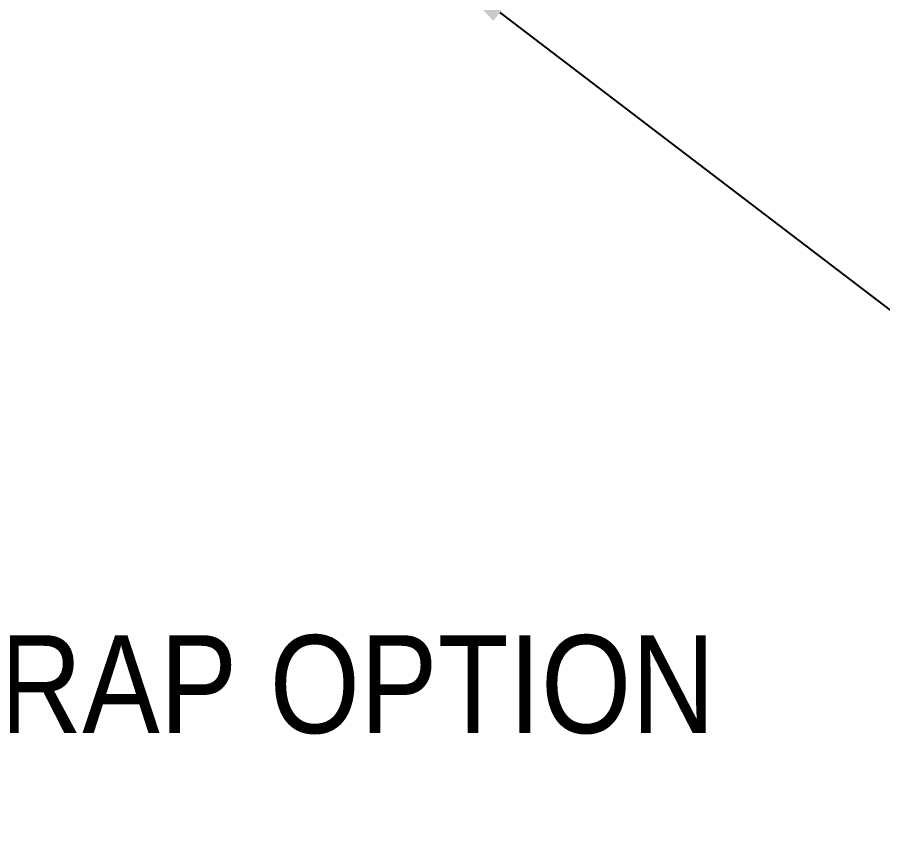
# Model space of a CAD drawing. Header units: inches. Extents: x -16404 to 14624, y -1591 to 16152.
# Drawn here: x -5625.86 to -5607.96, y 8526.11 to 8542.83 of the extents above; entities that cross this region are included whole.
import ezdxf
from ezdxf import colors
from ezdxf.entities.mleader import LeaderData, LeaderLine
from ezdxf.math import Vec2, Vec3

# ---------------------------------------------------------------- set-up
doc = ezdxf.new("R2010")
doc.units = ezdxf.units.IN
doc.header["$LTSCALE"] = 24
doc.header["$MEASUREMENT"] = 0
doc.layers.add('DESIGNER COMMENTS', color=221, linetype='CONTINUOUS', plot=False)
doc.layers.add('S-ANNO-NOTE', color=4, linetype='CONTINUOUS')
doc.styles.add('Arial', font='arial.ttf', dxfattribs={"width": 0.85})

msp = doc.modelspace()

# ---------------------------------------------------------------- texts
at = {"layer": 'S-ANNO-NOTE', "color": 6, "insert": (-5622.2436, 8527.99542), "char_height": 2.025, "width": 31.0800653, "attachment_point": 8, "style": 'Arial'}
msp.add_mtext('C:  STRAP OPTION', dxfattribs=at)

# ---------------------------------------------------------------- leaders
at = {"layer": 'DESIGNER COMMENTS'}
ml = msp.add_multileader_mtext('Standard', dxfattribs=at)
ml.set_content('{\\L\\C256;NEW}', color=4, style='Arial')
ml.set_leader_properties(color=2)
ml.build(insert=Vec2(0, 0))
ml.multileader.update_dxf_attribs({"dogleg_length": 0.36, "arrow_head_size": 1.3125, "scale": 12})
ctx = ml.context
ctx.base_point, ctx.scale, ctx.char_height, ctx.arrow_head_size, ctx.landing_gap_size, ctx.plane_origin = Vec3(-5763.54033, 8768.81856), 12, 3, 1.3125, 1.08, Vec3(-5804.78309, 8473.68794)
notes = []
notes.append((ctx, [(0, (0, 0, 0), (0, 0), (1, 0), 1, [])]))
ctx.mtext.insert, ctx.mtext.width, ctx.mtext.flow_direction = Vec3(-5762.46033, 8770.61856), 16.4652379, 5
ml = msp.add_multileader_mtext('Standard', dxfattribs=at)
ml.set_content('{\\L\\C256;NEW}', color=4, style='Arial')
ml.set_leader_properties(color=2)
ml.build(insert=Vec2(0, 0))
ml.multileader.update_dxf_attribs({"dogleg_length": 0.36, "arrow_head_size": 1.3125, "scale": 12})
ctx = ml.context
ctx.base_point, ctx.scale, ctx.char_height, ctx.arrow_head_size, ctx.landing_gap_size, ctx.plane_origin = Vec3(-5678.54284, 8768.81856), 12, 3, 1.3125, 1.08, Vec3(-5719.78561, 8473.68794)
notes.append((ctx, [(0, (0, 0, 0), (0, 0), (1, 0), 1, [])]))
ctx.mtext.insert, ctx.mtext.width, ctx.mtext.flow_direction = Vec3(-5677.46284, 8770.61856), 16.4652379, 5
ml = msp.add_multileader_mtext('Standard', dxfattribs=at)
ml.set_content('{\\L\\C256;OLD}', color=4, style='Arial')
ml.set_leader_properties(color=2)
ml.build(insert=Vec2(0, 0))
ml.multileader.update_dxf_attribs({"dogleg_length": 0.36, "arrow_head_size": 1.3125, "scale": 12})
ctx = ml.context
ctx.base_point, ctx.scale, ctx.char_height, ctx.arrow_head_size, ctx.landing_gap_size, ctx.plane_origin = Vec3(-5663.96801, 8571.26671), 12, 3, 1.3125, 1.08, Vec3(-5705.21077, 8275.0111)
notes.append((ctx, [(0, (0, 0, 0), (0, 0), (1, 0), 1, [])]))
ctx.mtext.insert, ctx.mtext.width, ctx.mtext.flow_direction = Vec3(-5662.88801, 8571.94171), 16.4652379, 5
ml = msp.add_multileader_mtext('Standard', dxfattribs=at)
ml.set_content('{\\L\\C256;OLD}', color=4, style='Arial')
ml.set_leader_properties(color=2)
ml.build(insert=Vec2(0, 0))
ml.multileader.update_dxf_attribs({"dogleg_length": 0.36, "arrow_head_size": 1.3125, "scale": 12})
ctx = ml.context
ctx.base_point, ctx.scale, ctx.char_height, ctx.arrow_head_size, ctx.landing_gap_size, ctx.plane_origin = Vec3(-5762.56125, 8560.23359), 12, 3, 1.3125, 1.08, Vec3(-5803.80401, 8263.97797)
notes.append((ctx, [(0, (0, 0, 0), (0, 0), (1, 0), 1, [])]))
ctx.mtext.insert, ctx.mtext.width, ctx.mtext.flow_direction = Vec3(-5761.48125, 8560.90859), 16.4652379, 5
at = {"layer": 'S-ANNO-NOTE'}
ml = msp.add_multileader_mtext('Standard', dxfattribs=at)
ml.set_content('\\A1;{\\C4;STEEL PLATE \\H0.7x;\\S3#8;\\H1.42857x;" \\P(WIDTH = WOOD BEAM WIDTH + 2") (DEPTH = WOOD OR STEEL BEAM DEPTH, WHICHEVER IS LARGER)}', color=4, style='Arial')
ml.set_leader_properties(color=2)
ml.build(insert=Vec2(0, 0))
ml.multileader.update_dxf_attribs({"dogleg_length": 0.36, "arrow_head_size": 1.3125, "scale": 12})
ctx = ml.context
ctx.base_point, ctx.scale, ctx.char_height, ctx.arrow_head_size, ctx.landing_gap_size, ctx.plane_origin = Vec3(-5709.17965, 8546.52153), 12, 1.125, 1.3125, 1.08, Vec3(-5754.38644, 8844.85635)
notes.append((ctx, [(0, (1, 1, 0), (-5710.67965, 8546.52153), (1, 0), 1.5, [(0, [(-5723.01318, 8532.16635)], 0, [])])]))
ctx.mtext.insert, ctx.mtext.width, ctx.mtext.flow_direction = Vec3(-5708.09965, 8547.2494), 26.9736838, 5
ml = msp.add_multileader_mtext('Standard', dxfattribs=at)
ml.set_content('\\A1;HANGER PER SCHEDULE, TYP', color=4, style='Arial')
ml.set_leader_properties(color=2)
ml.build(insert=Vec2(0, 0))
ml.multileader.update_dxf_attribs({"dogleg_length": 0.36, "arrow_head_size": 1.3125, "scale": 12})
ctx = ml.context
ctx.base_point, ctx.scale, ctx.char_height, ctx.arrow_head_size, ctx.landing_gap_size, ctx.plane_origin = Vec3(-5602.83312, 8534.11559), 12, 1.125, 1.3125, 1.08, Vec3(-5657.43245, 8822.60539)
notes.append((ctx, [(0, (1, 1, 0), (-5604.33312, 8534.11559), (1, 0), 1.5, [(0, [(-5616.92531, 8543.72046)], 0, [])])]))
ctx.mtext.insert, ctx.mtext.width, ctx.mtext.flow_direction = Vec3(-5601.75312, 8534.78936), 22.0173285, 5
for ctx, leaders in notes:
    for number, flags, end, landing, length, lines in leaders:
        leader = LeaderData()
        leader.index, (leader.has_last_leader_line, leader.has_dogleg_vector, leader.attachment_direction) = number, flags
        leader.last_leader_point, leader.dogleg_vector, leader.dogleg_length = Vec3(end), Vec3(landing), length
        for number, points, colour, breaks in lines:
            line = LeaderLine()
            line.index, line.vertices, line.color, line.breaks = number, Vec3.list(points), colors.encode_raw_color(colour), breaks
            leader.lines.append(line)
        ctx.leaders.append(leader)

doc.saveas('drawing.dxf')
